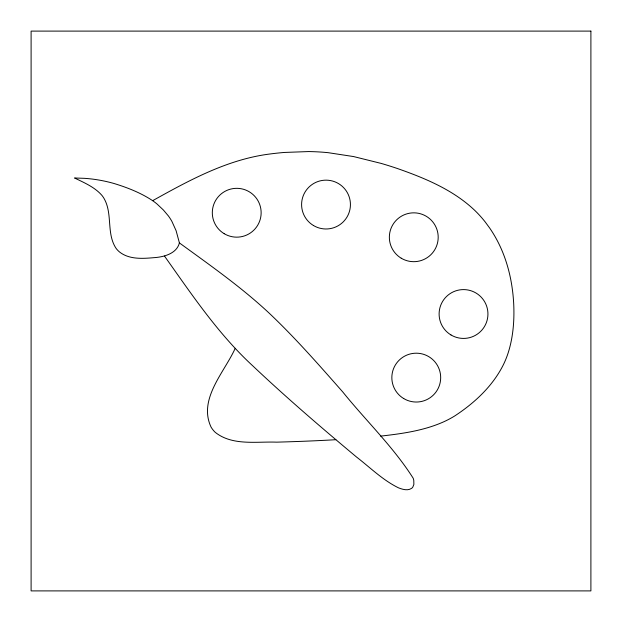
<?xml version="1.0" encoding="UTF-8"?>
<svg xmlns="http://www.w3.org/2000/svg" width="622" height="622" viewBox="0 0 622 622"><rect width="100%" height="100%" fill="white"/><g stroke="black" fill="none" stroke-linecap="round" stroke-linejoin="round"><path stroke-width="0.93" d="M179.408 242.914C176.648 253.924 163.298 257.135 153.424 257.71C142.088 258.698 129.127 259.467 119.618 252.05A20.992 20.992 0 0 1 116.011 248.256C106.261 233.483 112.776 214.03 104.208 198.76A24.274 24.274 0 0 0 101.689 195.114C94.458 187.004 84.133 182.666 74.562 177.993L84.444 178.327A142.306 142.306 0 0 1 113.974 183.482C127.564 187.619 141.015 192.913 152.88 200.828A61.85 61.85 0 0 1 157.032 204.016L163.376 209.995L168.352 215.888A53.033 53.033 0 0 1 171.897 221.385L176.104 230.692L179.408 242.914C210.049 265.221 241.235 287.061 268.992 312.983C295.193 337.754 318.954 364.935 342.769 391.961C365.985 420.791 393.384 446.954 413.21 478.264A16.351 16.351 0 0 1 413.778 480.433L413.879 484.382L412.837 487.049A5.575 5.575 0 0 1 411.686 488.286C407.768 491.03 402.574 489.428 398.523 487.842C382.818 480.192 370.199 467.573 356.484 456.991C321.177 427.501 286.244 397.512 252.812 365.892C218.058 333.882 191.685 294.354 164.496 256.077M235.217 348.312C224.456 372.244 197.944 399.052 211.037 427.042A24.18 24.18 0 0 0 215.282 432.376C232.41 445.951 256.342 441.41 276.635 442.156C296.391 441.612 316.147 440.85 335.88 439.7M152.662 200.673C189.236 180.287 227.31 159.457 269.481 154.054A313.2 313.2 0 0 1 284.417 152.444L308.598 151.566A227.66 227.66 0 0 1 328.058 152.662L353.63 156.573L381.2 163.423A390.258 390.258 0 0 1 397.979 168.718C425.572 178.413 453.578 190.091 474.998 210.625A112.955 112.955 0 0 1 485.23 221.992L489.693 228.072A124.851 124.851 0 0 1 495.711 237.744C504.279 253.022 509.535 270.002 512.069 287.294A175.614 175.614 0 0 1 513.756 304.92C514.425 321.1 513.072 337.536 508.12 353.016A89.747 89.747 0 0 1 503.486 364.515C492.779 386.114 474.477 403.056 454.519 416.087A100.305 100.305 0 0 1 444.372 421.514C424.344 430.634 402.31 433.674 380.625 436.123M590.9 31.1L31.1 31.1L31.1 590.9L590.9 590.9L590.9 31.1M224.192 233.693A24.413 24.413 0 0 0 261.139 213.121A24.413 24.413 0 0 0 224.845 191.413A24.413 24.413 0 0 0 224.192 233.693M313.48 225.522A24.413 24.413 0 0 0 350.427 204.949A24.413 24.413 0 0 0 314.133 183.241A24.413 24.413 0 0 0 313.48 225.522M401.244 258.216A24.413 24.413 0 0 0 438.191 237.635A24.413 24.413 0 0 0 401.898 215.927A24.413 24.413 0 0 0 401.244 258.216M450.997 334.963A24.413 24.413 0 0 0 487.936 314.382A24.413 24.413 0 0 0 451.642 292.682A24.413 24.413 0 0 0 450.997 334.963M403.732 398.57A24.413 24.413 0 0 0 440.679 377.989A24.413 24.413 0 0 0 404.386 356.282A24.413 24.413 0 0 0 403.732 398.57"/></g></svg>
